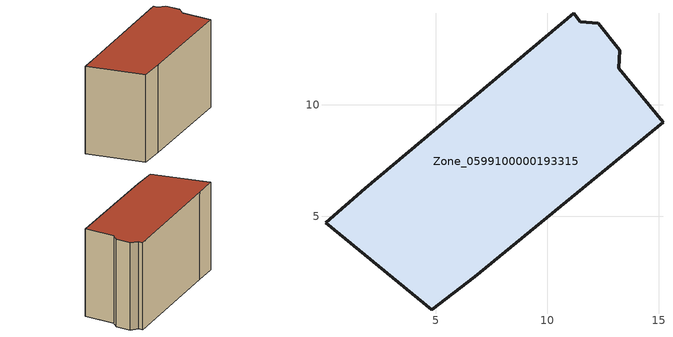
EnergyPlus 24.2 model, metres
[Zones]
Zone_0599100000193315
 floor ground (C_G): 13.19,11.65 15.19,9.23 6.73,2.3 4.8,0.81 0.04,4.72 1.83,6.26 11.17,14.11 11.48,13.73 12.27,13.66 13.25,12.45 z0
 wall outside (C_F): 11.17,14.11 1.83,6.26 0.04,4.72 4.8,0.81 6.73,2.3 15.19,9.23 13.19,11.65 13.25,12.45 12.27,13.66 11.48,13.73 11.17,14.11 z0:9.56
 roof outside (C_R): 1.83,6.26 0.04,4.72 4.8,0.81 6.73,2.3 15.19,9.23 13.19,11.65 13.25,12.45 12.27,13.66 11.48,13.73 11.17,14.11 z9.56
[BUILDING]
Pand.0599100000193315: North Axis=0; Terrain=City; Loads Convergence Tolerance Value=0.04; Temperature Convergence Tolerance Value=0.4; Solar Distribution=FullExterior; Maximum Number of Warmup Days=25; Minimum Number of Warmup Days=1
[Site:Location]
Rotterdam.The.Hague.AP_ZH_NLD Design_Conditions: Latitude=51.96; Longitude=4.45; Time Zone=1; Elevation=-4.5
[SITE:GROUNDTEMPERATURE:BUILDINGSURFACE]
18, 18, 18, 18, 18, 18, 18, 18, 18, 18, 18, 18
[MATERIAL] Thermal Absorptance=0.9; Solar Absorptance=0.7; Visible Absorptance=0.7
Name | Roughness | Thickness | Conductivity | Density | Specific Heat
G.TI.1946 | MediumSmooth | 0.15 | 1 | 540 | 1210
F.TI.1946 | Rough | 0.3 | 0.857143 | 1920 | 840
R.TI.1946 | MediumRough | 0.2 | 0.1 | 1500 | 1000
[CONSTRUCTION]
C_G: G.TI.1946
C_F: F.TI.1946
C_R: R.TI.1946
[ZONE]
Zone_0599100000193315: Type=1; Multiplier=1; Ceiling Height=Autocalculate; Volume=Autocalculate; Floor Area=autocalculate; Part of Total Floor Area=Yes
[ZONEINFILTRATION:DESIGNFLOWRATE]
Infil_Zone_0599100000193315: Zone or ZoneList or Space or SpaceList=Zone_0599100000193315; Schedule=AlwaysOn; Design Flow Rate Calculation Method=Flow/Area; Flow Rate per Floor Area=0.003; Constant Term Coefficient=1; Temperature Term Coefficient=0; Velocity Term Coefficient=0; Velocity Squared Term Coefficient=0
[HVACTEMPLATE:ZONE:IDEALLOADSAIRSYSTEM]
Zone_0599100000193315: Maximum Heating Supply Air Temperature=50; Minimum Cooling Supply Air Temperature=13; Maximum Heating Supply Air Humidity Ratio=0.0156; Minimum Cooling Supply Air Humidity Ratio=0.0077; Heating Limit=NoLimit; Cooling Limit=NoLimit; Dehumidification Control Type=ConstantSensibleHeatRatio; Cooling Sensible Heat Ratio=0.7; Dehumidification Setpoint=60; Humidification Control Type=None; Humidification Setpoint=30; Outdoor Air Method=None; Outdoor Air Flow Rate per Person=0.00944; Outdoor Air Flow Rate per Zone Floor Area=0; Outdoor Air Flow Rate per Zone=0; Demand Controlled Ventilation Type=None; Outdoor Air Economizer Type=NoEconomizer; Heat Recovery Type=None; Sensible Heat Recovery Effectiveness=0.7; Latent Heat Recovery Effectiveness=0.65
[ZONECONTROL:THERMOSTAT]
ThermostatControl_Zone_0599100000193315: Zone or ZoneList=Zone_0599100000193315; Control Type Schedule=DualSetpointControlType; Control 1=Thermostat_Zone_0599100000193315; Temperature Difference Between Cutout And Setpoint=0
[THERMOSTATSETPOINT:DUALSETPOINT]
Thermostat_Zone_0599100000193315: Heating Setpoint Temperature Schedule=HeatingSetpoint_Zone_0599100000193315; Cooling Setpoint Temperature Schedule=CoolingSetpoint_Zone_0599100000193315
[SCHEDULE:COMPACT]
HeatingSetpoint_Zone_0599100000193315: Through: 12/31, For: AllDays, Until: 24:00, 21
CoolingSetpoint_Zone_0599100000193315: Through: 12/31, For: AllDays, Until: 24:00, 24
DualSetpointControlType: Through: 12/31, For: AllDays, Until: 24:00, 4
AlwaysOn: Through: 12/31, For: AllDays, Until: 24:00, 1
